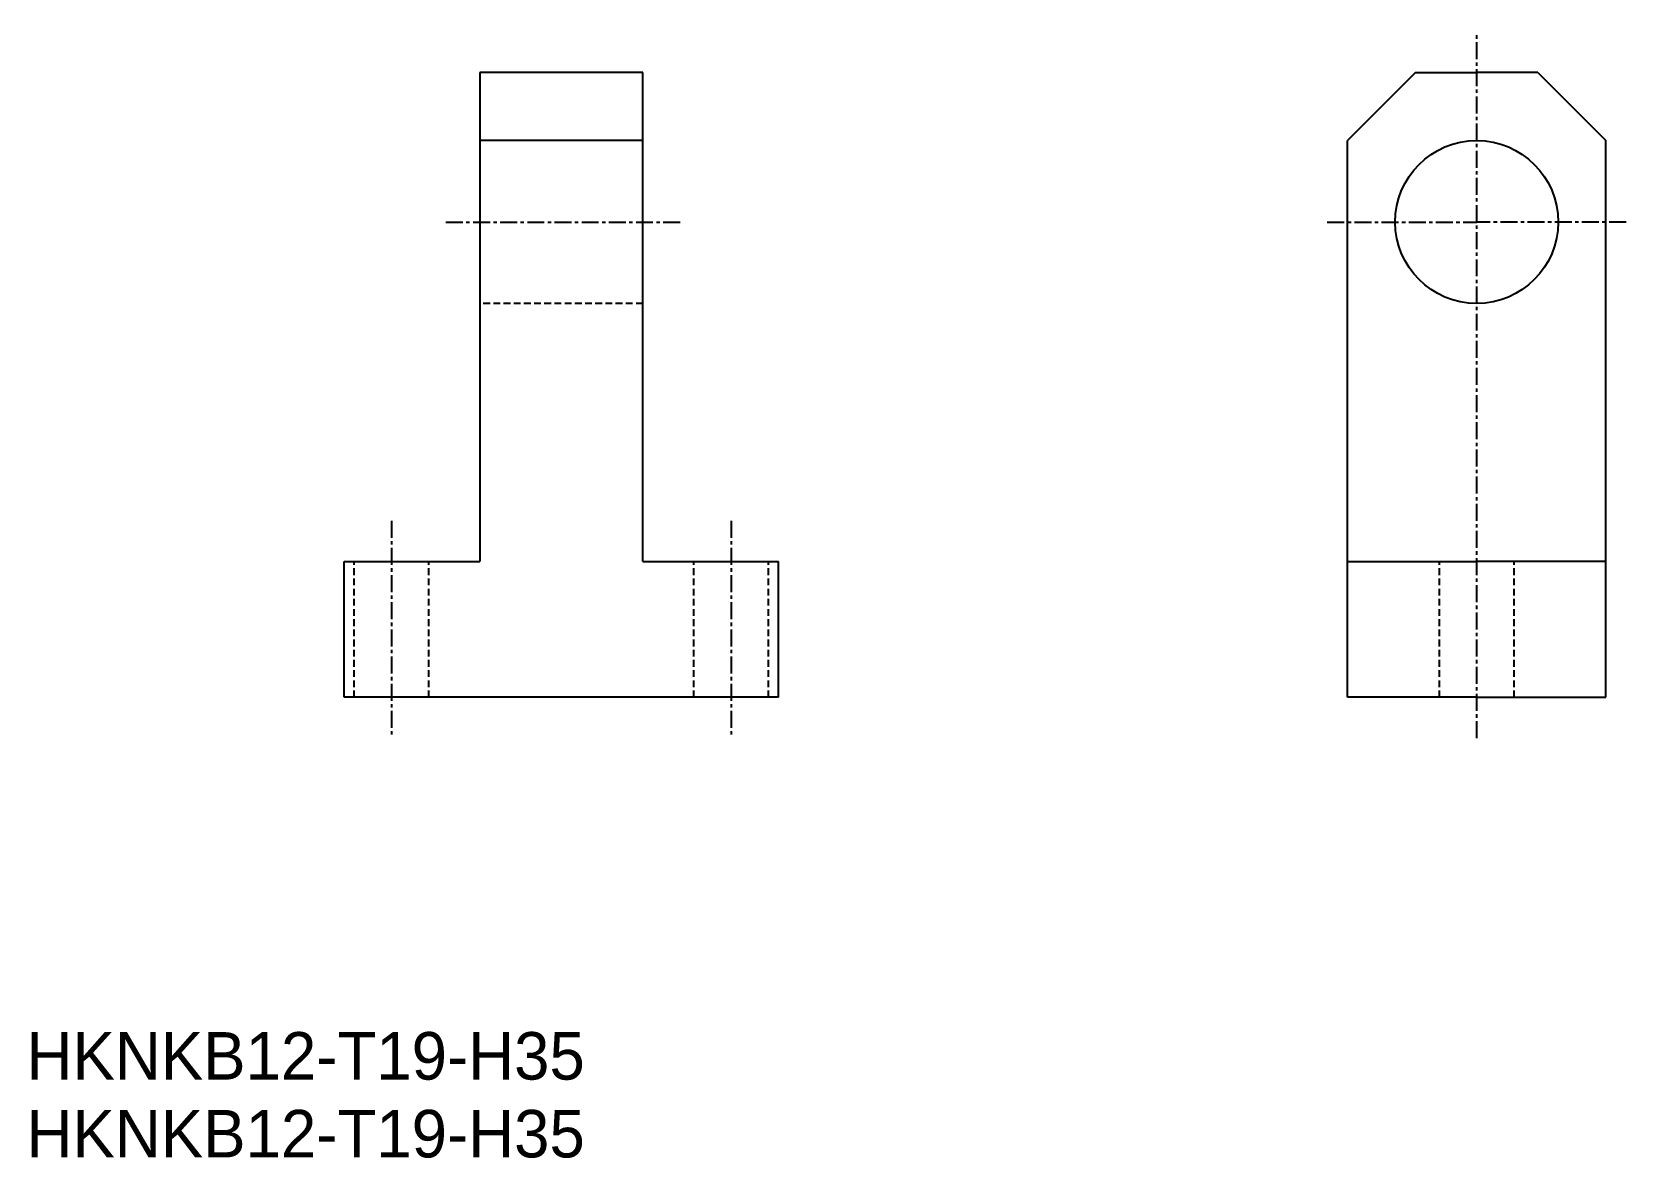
# Model space of a CAD drawing. Extents: x 1 to 118, y 0 to 83.
import ezdxf

# ---------------------------------------------------------------- set-up
doc = ezdxf.new("R2010")
doc.units = 0
doc.linetypes.add('CENTER', pattern=[2, 1.25, -0.25, 0.25, -0.25])
doc.linetypes.add('DASHED', pattern=[0.75, 0.5, -0.25])
doc.layers.get('0').update_dxf_attribs({"linetype": 'CONTINUOUS'})
doc.layers.add('CENTER', color=1, linetype='CENTER')

msp = doc.modelspace()

# ---------------------------------------------------------------- linework, layer by layer
at = {"color": 7, "linetype": 'CONTINUOUS'}
for p, q in [((33.82, 80.33), (33.82, 44.33)), ((45.82, 80.33), (33.82, 80.33)), ((45.82, 44.33), (45.82, 80.33)), ((102.72, 80.33), (97.72, 75.33)), ((102.72, 80.33), (107.22, 80.33)), ((111.72, 80.33), (107.22, 80.33)), ((111.72, 80.33), (116.72, 75.33)), ((45.82, 75.33), (33.82, 75.33)), ((97.72, 34.33), (97.72, 75.33)), ((116.72, 34.33), (116.72, 75.33)), ((23.82, 34.33), (23.82, 44.33)), ((23.82, 44.33), (33.82, 44.33)), ((45.82, 44.33), (55.82, 44.33)), ((55.82, 34.33), (55.82, 44.33)), ((97.72, 44.33), (107.22, 44.33)), ((116.72, 44.33), (107.22, 44.33)), ((55.82, 34.33), (23.82, 34.33)), ((107.22, 34.33), (97.72, 34.33)), ((107.22, 34.33), (116.72, 34.33))]:
    msp.add_line(p, q, dxfattribs=at)
at = {"color": 3, "linetype": 'DASHED'}
for p, q in [((45.82, 75.33), (33.82, 75.33)), ((45.82, 63.33), (33.82, 63.33)), ((24.57, 34.33), (24.57, 44.33)), ((30.07, 34.33), (30.07, 44.33)), ((49.57, 34.33), (49.57, 44.33)), ((55.07, 34.33), (55.07, 44.33)), ((104.47, 34.33), (104.47, 44.33)), ((109.97, 34.33), (109.97, 44.33))]:
    msp.add_line(p, q, dxfattribs=at)
at = {"color": 7, "linetype": 'CONTINUOUS'}
msp.add_circle((107.22, 69.33), 6, dxfattribs=at)
at = {"layer": 'CENTER', "color": 1, "linetype": 'CENTER'}
for p, q in [((107.22, 31.33), (107.22, 83.33)), ((31.32, 69.33), (48.82, 69.33)), ((96.22, 69.33), (107.22, 69.33)), ((118.22, 69.33), (107.22, 69.33)), ((27.32, 47.33), (27.32, 31.33)), ((52.32, 47.33), (52.32, 31.33))]:
    msp.add_line(p, q, dxfattribs=at)

# ---------------------------------------------------------------- texts
at = {"color": 7, "linetype": 'CONTINUOUS'}
for p in [(0.45, 6.18), (0.45, 0.45)]:
    msp.add_text('HKNKB12-T19-H35', height=3.5, dxfattribs=at).set_placement(p)

doc.saveas('drawing.dxf')
